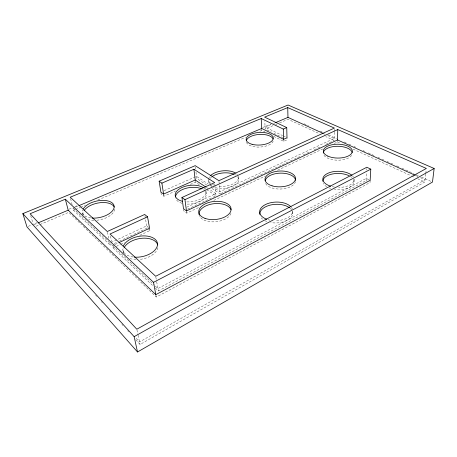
<?xml version="1.0" encoding="UTF-8"?>
<svg xmlns="http://www.w3.org/2000/svg" width="457" height="457" viewBox="0 0 457 457"><rect width="100%" height="100%" fill="white"/><g stroke="black" fill="none" stroke-linecap="round" stroke-linejoin="round"><path stroke-width="0.34" stroke-dasharray="2.29 1.71" d="M334.313 132.216L334.141 140.453L325.818 136.637M334.324 131.525L334.381 128.771M334.25 143.504L337.472 141.984L337.523 139.933M354.066 181.48L354.158 179.281A15.664 8.049 1 0 1 338.637 187.393M155.254 288.024L158.339 290.955L366.091 180.612L366.514 172.837M366.663 170.044L366.737 168.65M370.141 180.349L370.016 182.56L156.254 297.073L82.066 225.232M135.78 339.717L140.076 344.475L424.799 182.012L425.707 174.117M425.787 173.409L426.192 169.867M114.496 244.735L112.588 245.638L113.09 247.923L120.088 244.621M120.722 244.318L124.538 242.518M139.802 235.315L149.976 230.511L149.576 228.254M183.565 209.277L183.794 210.934L186.77 213.139L199.652 207.055M213.819 200.366L265.34 176.036M277.576 170.261L322.659 148.976M74.977 207.324L73 208.158L73.554 210.317L110.383 245.346L111.674 244.741M114.25 243.535L116.832 242.324M119.408 241.119L147.125 228.123L148.554 229.317M187.661 209.123L216.024 195.825L215.098 186.742M220.817 193.579L289.715 161.281M290.361 160.978L300.66 156.151M303.237 154.946L310.32 151.627M314.182 149.81L321.265 146.491M325.772 144.378L333.501 140.756M115.135 244.438L118.323 242.941M73 208.158L109.874 243.067L146.72 225.878L148.622 227.46M186.719 207.215L215.801 193.648L209.923 189.752M160.967 192.614L161.224 194.225L163.932 196.23L175.522 191.055M190.329 184.439L195.482 182.137L200.177 185.268M273.669 136.346L283.654 141.322L287.053 139.808L287.002 137.791M164.114 190.649L196.476 176.356L208.221 184.034M36.086 226.215L39.353 224.827M40.005 224.553L68.767 212.351L81.557 224.735M73.554 210.317L74.862 209.763M75.519 209.483L80.112 207.535M80.769 207.255L85.362 205.307M97.821 200.017L245.42 137.391M259.85 131.268L261.815 130.434L264.934 131.987M273.006 125.686L265.169 129.011L264.809 121.373M275.617 124.578L276.925 124.024M279.535 122.916L288.019 119.317L319.409 133.701M34.121 224.581L37.394 223.193M75.634 207.05L77.604 206.216M270.967 124.561L265.077 127.046L282.62 135.643M273.583 123.459L274.891 122.904M28.277 226.352L36.817 222.753M68.996 209.18L72.28 207.792M74.908 206.69L77.536 205.581M262.741 127.474L270.618 124.15M303.934 123.744L308.481 125.806M320.163 131.108L322.111 131.993M328.606 134.935L336.398 138.471M344.184 142.007L346.132 142.892M348.731 144.069L350.679 144.955M353.924 146.423L355.872 147.308M363.012 150.547L364.96 151.433M368.211 152.906L374.7 155.854M377.945 157.322L381.195 158.796M381.841 159.093L383.789 159.979M387.033 161.447L393.528 164.394M396.773 165.868L398.721 166.754M401.966 168.222L405.216 169.696M405.862 169.993L413.654 173.529M416.253 174.705L418.846 175.882M421.445 177.059L431.831 181.772M323.916 133.741L325.201 134.324M327.766 135.495L334.187 138.414L219.96 191.706L213.505 187.484M415.979 175.642L417.927 176.528M420.52 177.71L425.056 179.778L139.539 341.973L135.238 337.226M337.472 141.984L340.705 143.464M352.998 149.096L411.214 175.785M411.86 176.082L415.099 177.562M417.687 178.75L424.799 182.012M283.243 135.952L285.751 137.18M369.016 179.801L366.211 178.413L157.905 288.544L153.786 284.648M267.048 129.937L271.424 132.096M273.926 133.33L282.677 137.648M366.091 180.612L367.211 181.172M210.568 185.565L212.916 187.102M206.695 185.022L196.733 178.47L195.916 171.678M211.968 188.49L220.171 193.882L219.291 184.817M206.393 187.416L209.335 189.364M204.873 188.398L206.044 189.181M206.633 189.569L216.024 195.825M149.028 229.711L149.976 230.511M112.588 245.638L153.272 284.157M113.09 247.923L153.198 286.065M95.69 295.285L96.644 296.342M101.42 301.631L102.374 302.688M110.006 311.154L110.96 312.211M121.939 324.379L122.893 325.435M127.669 330.725L128.623 331.782M30.699 215.698L32.87 222.896M70.561 198.584L72.132 204.736M82.694 213.333L83.1 214.967M107.435 232.185L108.96 238.988M109.874 243.067L110.383 245.346M110.468 236.075L111.679 241.542M136.94 329.891L137.951 334.593M138.094 335.261L140.076 344.475M123.247 251.316L123.613 253.047M155.808 294.651L156.254 297.073M144.909 215.818L147.125 228.123M155.82 276.971L156.557 281.055M156.677 281.735L158.339 290.955M163.595 194.076L163.932 196.23M186.467 210.917L186.77 213.139M195.219 180.012L195.482 182.137M195.356 166.994L195.596 168.999M206.233 193.54L205.993 191.369A15.527 8.215 -7.2 0 1 185.045 201.766M208.706 180.298L208.94 182.429M214.813 183.982L215.024 186.05M218.954 181.372L219.223 184.125M238.588 178.584L238.423 176.453A15.012 7.729 -5.3 0 1 232.642 184.097A15.012 7.729 -5.3 0 1 217.595 186.033M261.718 128.468L261.815 130.434M283.591 139.305L283.654 141.322M292.726 213.682L292.674 211.408A16.532 9.3 -2.1 0 1 274.931 220.685M273.172 141.144A13.55 6.324 -3.4 0 1 259.736 147.074A13.55 6.324 -3.4 0 1 246.437 142.298M205.336 191.517A15.492 8.243 -7.2 0 1 201.72 200.64A15.492 8.243 -7.2 0 1 185.342 203.953M181.972 203.285A15.492 8.243 -7.2 0 1 175.762 198.618M203.479 189.792A15.492 8.243 -7.2 0 1 204.959 191.055M114.638 209.157A16.126 8.397 -12.4 0 1 96.616 220.234M93.862 220.325A16.126 8.397 -12.4 0 1 88.704 219.611M83.065 214.984A16.126 8.397 -12.4 0 1 83.511 211.58M157.854 247.614A17.6 10.3 -11.6 0 1 139.391 259.427M136.112 259.536A17.6 10.3 -11.6 0 1 129.908 258.508M123.493 252.984A17.6 10.3 -11.6 0 1 123.658 248.745M292.371 211.26A16.492 9.329 -2.1 0 1 287.139 220.377A16.492 9.329 -2.1 0 1 270.727 222.565M266.825 221.525A16.492 9.329 -2.1 0 1 265.117 220.794M262.564 219.171A16.492 9.329 -2.1 0 1 261.29 217.909M290.075 208.198A16.492 9.329 -2.1 0 1 292.109 210.677M230.991 213.339A16.212 9.077 -6 0 1 214.773 221.828A16.212 9.077 -6 0 1 199.183 215.213M295.468 181.56A15.235 7.946 -2.1 0 1 280.827 189.021A15.235 7.946 -2.1 0 1 265.34 182.88M237.554 176.705A14.978 7.758 -5.3 0 1 232.79 186.267A14.978 7.758 -5.3 0 1 214.419 187.341M211.7 186.033A14.978 7.758 -5.3 0 1 209.832 184.354M209.426 183.737A14.978 7.758 -5.3 0 1 209.814 178.876M210.18 178.384A14.978 7.758 -5.3 0 1 212.202 176.539M234.595 174.563A14.978 7.758 -5.3 0 1 235.601 175.1M353.398 179.39A15.624 8.077 1.1 0 1 349.691 187.296A15.624 8.077 1.1 0 1 334.45 189.284M330.617 188.41A15.624 8.077 1.1 0 1 329.229 187.924M326.778 186.742A15.624 8.077 1.1 0 1 323.322 183.343M350.285 176.419A15.624 8.077 1.1 0 1 351.724 177.453M351.633 155.369A14.493 6.952 0.5 0 1 337.455 160.184A14.493 6.952 0.5 0 1 323.756 154.894M269.938 220.148A16.532 9.3 -2.1 0 1 267.951 219.651M291.332 207.289A16.532 9.3 -2.1 0 1 292.32 208.998M334.501 187.073A15.664 8.049 1 0 1 331.885 186.547M352.318 175.728A15.664 8.049 1 0 1 353.49 177.196M214.196 185.194A15.012 7.729 -5.3 0 1 212.465 184.457M210.923 183.503A15.012 7.729 -5.3 0 1 208.832 178.27M209.02 177.762A15.012 7.729 -5.3 0 1 209.586 176.756M236.515 173.74A15.012 7.729 -5.3 0 1 237.389 174.58M204.279 188.455A15.527 8.215 -7.2 0 1 205.096 189.358M90.743 217.938A16.161 8.375 -12.4 0 1 82.734 209.992M133.136 257.011A17.64 10.277 -11.5 0 1 122.922 247.288"/><path stroke-width="0.69" d="M78.918 205.661L261.718 128.468L283.591 139.305L287.002 137.791L286.739 127.589L264.609 117.118L287.733 107.595L334.398 128.08L218.886 180.681L195.196 165.657L159.15 181.189L161.881 183.143L193.911 169.25L214.676 182.6L181.943 197.504L183.491 208.723L186.467 210.917L337.523 139.933L337.769 129.56L426.358 168.45L136.797 329.223L30.105 213.739L65.345 199.218L153.541 282.329L155.808 294.651L370.141 180.349L370.798 169.153L366.811 167.256L155.694 276.285L110.011 234.03L147.542 216.812L149.576 228.254L118.963 242.638M434.15 168.484L432.482 182.069L137.511 351.981L26.969 226.906L22.85 213.619L288.07 105.019L434.15 168.484L134.141 336.66L137.511 351.981M153.541 282.329L370.798 169.153M181.943 197.504L184.948 199.658L337.769 129.56M159.15 181.189L160.881 192.077L163.595 194.076L195.219 180.012L205.804 187.027M147.542 216.812L144.669 214.476L107.281 231.505L70.212 197.213L261.215 118.517L283.289 129.08L286.739 127.589M38.051 222.919L68.202 210.186L155.808 294.651M275.542 122.63L287.973 117.38L323.276 133.45M337.523 139.933L415.333 175.351M22.85 213.619L134.141 336.66M65.345 199.218L68.202 210.186M161.881 183.143L163.595 194.076M184.948 199.658L186.467 210.917M193.911 169.25L195.219 180.012M261.215 118.517L261.718 128.468M283.289 129.08L283.591 139.305M287.733 107.595L287.973 117.38M246.369 140.653A13.55 6.324 -3.4 0 1 259.308 134.432A13.55 6.324 -3.4 0 1 273.115 138.951M175.499 197.018A15.492 8.243 -7.2 0 1 185.199 188.535A15.492 8.243 -7.2 0 1 201.954 188.941M84.105 210.54A16.126 8.397 -12.4 0 1 100.014 202.708A16.126 8.397 -12.4 0 1 114.221 207.015M124.155 247.637A17.6 10.3 -11.6 0 1 142.064 238.251A17.6 10.3 -11.6 0 1 157.722 244.918M259.787 214.396A16.492 9.329 -2.1 0 1 270.864 204.947A16.492 9.329 -2.1 0 1 289.584 207.809M199.058 214.636A16.212 9.077 -6 0 1 212.899 203.833A16.212 9.077 -6 0 1 231.002 209.786M265.163 180.812A15.235 7.946 -2.1 0 1 280.667 173.134A15.235 7.946 -2.1 0 1 295.542 180.349M212.202 176.539A14.978 7.758 -5.3 0 1 234.041 174.311M322.825 181.246A15.624 8.077 1.1 0 1 332.319 174.014A15.624 8.077 1.1 0 1 349.171 175.802M323.293 153.089A14.493 6.952 0.5 0 1 336.992 146.286A14.493 6.952 0.5 0 1 352.176 152.507M266.711 219.24A16.532 9.3 -2.1 0 1 265.306 204.633A16.532 9.3 -2.1 0 1 290.875 206.758M330.657 186.205A15.664 8.049 1 0 1 327.263 173.586A15.664 8.049 1 0 1 351.81 175.271M210.38 175.791A15.012 7.729 -5.3 0 1 235.429 172.98M182.354 201.28A15.527 8.215 -7.2 0 1 179.435 188.872A15.527 8.215 -7.2 0 1 203.234 187.638M83.288 208.838A16.161 8.375 -12.4 0 1 103.865 200.389A16.161 8.375 -12.4 0 1 113.039 210.083A16.161 8.375 -12.4 0 1 92.023 218.069M123.407 245.895A17.64 10.277 -11.5 0 1 145.263 235.921A17.64 10.277 -11.5 0 1 156.671 247.608A17.64 10.277 -11.5 0 1 134.381 257.142M205.039 218.372A16.252 9.049 -6 0 0 230.968 210.5A16.252 9.049 -6 0 0 208.752 202.508A16.252 9.049 -6 0 0 205.039 218.372M272.041 185.828A15.27 7.918 -2.1 0 0 295.502 178.876A15.27 7.918 -2.1 0 0 273.235 172.083A15.27 7.918 -2.1 0 0 272.041 185.828M327.869 156.128A14.521 6.929 0.4 0 0 351.964 152.821A14.521 6.929 0.4 0 0 333.673 144.481A14.521 6.929 0.4 0 0 327.869 156.128M252.07 144.298A13.579 6.301 -3.4 0 0 273.235 138.58A13.579 6.301 -3.4 0 0 253.835 133.318A13.579 6.301 -3.4 0 0 252.07 144.298"/></g></svg>
